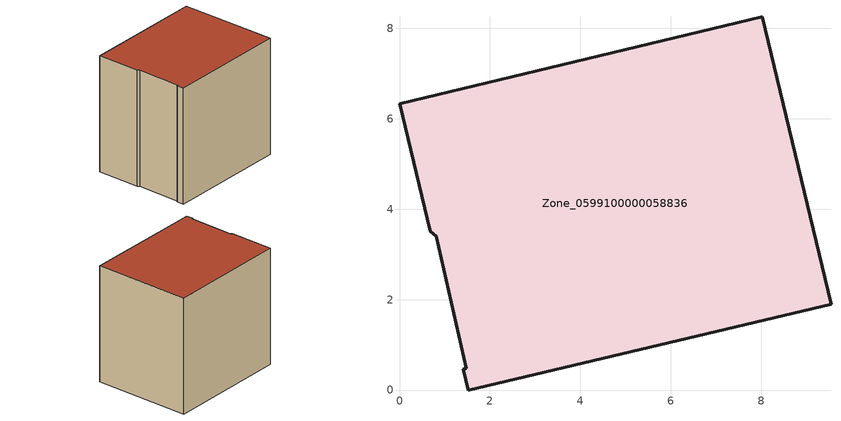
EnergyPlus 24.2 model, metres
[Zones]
Zone_0599100000058836
 floor ground (C_G): 1.48,0.48 0.81,3.4 0.68,3.51 0,6.33 8.02,8.25 9.54,1.9 1.52,0 1.41,0.46 z0
 wall outside (C_F): 1.52,0 9.54,1.9 8.02,8.25 0,6.33 0.68,3.51 0.81,3.4 1.48,0.48 1.41,0.46 1.52,0 z0:7.93
 roof outside (C_R): 0.81,3.4 1.48,0.48 1.41,0.46 1.52,0 9.54,1.9 8.02,8.25 0,6.33 0.68,3.51 z7.93
[BUILDING]
Pand.0599100000058836: North Axis=0; Terrain=City; Loads Convergence Tolerance Value=0.04; Temperature Convergence Tolerance Value=0.4; Solar Distribution=FullExterior; Maximum Number of Warmup Days=25; Minimum Number of Warmup Days=1
[Site:Location]
Rotterdam.The.Hague.AP_ZH_NLD Design_Conditions: Latitude=51.96; Longitude=4.45; Time Zone=1; Elevation=-4.5
[SITE:GROUNDTEMPERATURE:BUILDINGSURFACE]
18, 18, 18, 18, 18, 18, 18, 18, 18, 18, 18, 18
[MATERIAL] Thermal Absorptance=0.9; Solar Absorptance=0.7; Visible Absorptance=0.7
Name | Roughness | Thickness | Conductivity | Density | Specific Heat
G.TI.1965-1974 | MediumSmooth | 0.15 | 0.882353 | 540 | 1210
F.TI.1965-1974 | Rough | 0.3 | 0.697674 | 1920 | 840
R.TI.1965-1974 | MediumRough | 0.2 | 0.232558 | 1500 | 1000
[CONSTRUCTION]
C_G: G.TI.1965-1974
C_F: F.TI.1965-1974
C_R: R.TI.1965-1974
[ZONE]
Zone_0599100000058836: Type=1; Multiplier=1; Ceiling Height=Autocalculate; Volume=Autocalculate; Floor Area=autocalculate; Part of Total Floor Area=Yes
[ZONEINFILTRATION:DESIGNFLOWRATE]
Infil_Zone_0599100000058836: Zone or ZoneList or Space or SpaceList=Zone_0599100000058836; Schedule=AlwaysOn; Design Flow Rate Calculation Method=Flow/Area; Flow Rate per Floor Area=0.003; Constant Term Coefficient=1; Temperature Term Coefficient=0; Velocity Term Coefficient=0; Velocity Squared Term Coefficient=0
[HVACTEMPLATE:ZONE:IDEALLOADSAIRSYSTEM]
Zone_0599100000058836: Maximum Heating Supply Air Temperature=50; Minimum Cooling Supply Air Temperature=13; Maximum Heating Supply Air Humidity Ratio=0.0156; Minimum Cooling Supply Air Humidity Ratio=0.0077; Heating Limit=NoLimit; Cooling Limit=NoLimit; Dehumidification Control Type=ConstantSensibleHeatRatio; Cooling Sensible Heat Ratio=0.7; Dehumidification Setpoint=60; Humidification Control Type=None; Humidification Setpoint=30; Outdoor Air Method=None; Outdoor Air Flow Rate per Person=0.00944; Outdoor Air Flow Rate per Zone Floor Area=0; Outdoor Air Flow Rate per Zone=0; Demand Controlled Ventilation Type=None; Outdoor Air Economizer Type=NoEconomizer; Heat Recovery Type=None; Sensible Heat Recovery Effectiveness=0.7; Latent Heat Recovery Effectiveness=0.65
[ZONECONTROL:THERMOSTAT]
ThermostatControl_Zone_0599100000058836: Zone or ZoneList=Zone_0599100000058836; Control Type Schedule=DualSetpointControlType; Control 1=Thermostat_Zone_0599100000058836; Temperature Difference Between Cutout And Setpoint=0
[THERMOSTATSETPOINT:DUALSETPOINT]
Thermostat_Zone_0599100000058836: Heating Setpoint Temperature Schedule=HeatingSetpoint_Zone_0599100000058836; Cooling Setpoint Temperature Schedule=CoolingSetpoint_Zone_0599100000058836
[SCHEDULE:COMPACT]
HeatingSetpoint_Zone_0599100000058836: Through: 12/31, For: AllDays, Until: 24:00, 21
CoolingSetpoint_Zone_0599100000058836: Through: 12/31, For: AllDays, Until: 24:00, 24
DualSetpointControlType: Through: 12/31, For: AllDays, Until: 24:00, 4
AlwaysOn: Through: 12/31, For: AllDays, Until: 24:00, 1
